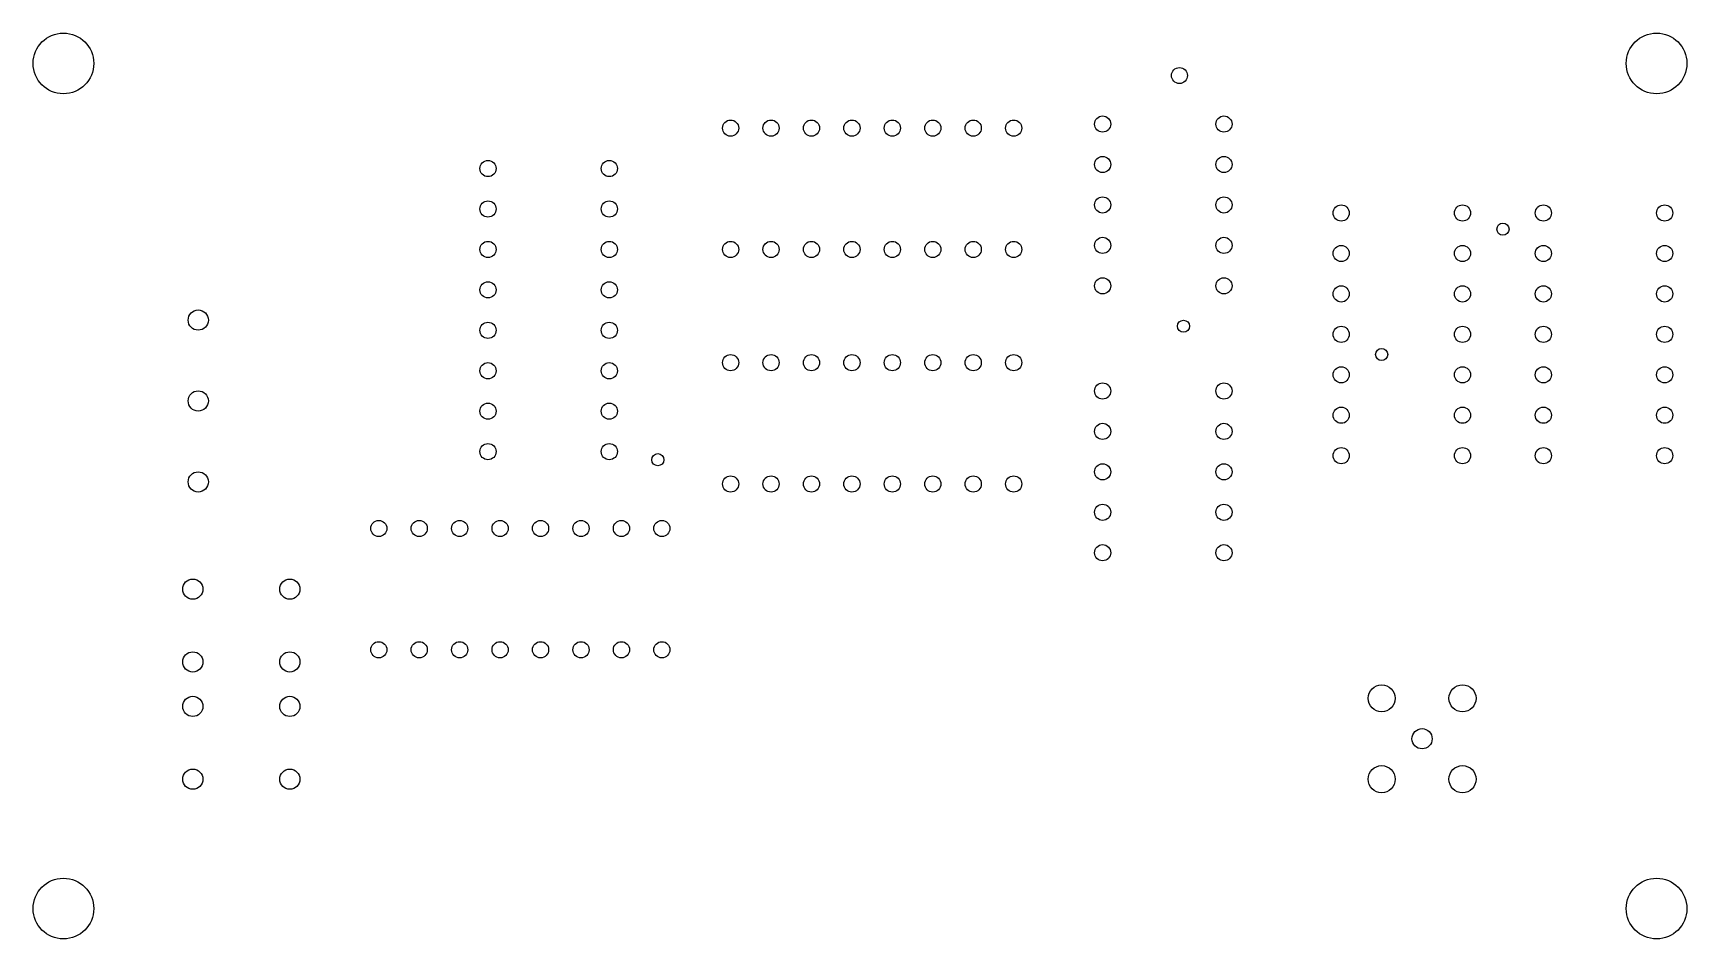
# Model space of a CAD drawing. Extents: x 0.17 to 4.27, y 0.14 to 2.38.
import ezdxf

# ---------------------------------------------------------------- set-up
doc = ezdxf.new("R2010")
doc.units = 0
doc.layers.get('0').update_dxf_attribs({"linetype": 'CONTINUOUS'})
doc.layers.add('txt', color=1, linetype='CONTINUOUS')

# ---------------------------------------------------------------- blocks, each defined once
blk = doc.blocks.new('D9500')
blk.add_circle((0, 0), 0.015)
blk = doc.blocks.new('D9501')
blk.add_circle((0, 0), 0.0197)
blk = doc.blocks.new('D9502')
blk.add_circle((0, 0), 0.02)
blk = doc.blocks.new('D9503')
blk.add_circle((0, 0), 0.025)
blk = doc.blocks.new('D9504')
blk.add_circle((0, 0), 0.0335)
blk = doc.blocks.new('D9505')
blk.add_circle((0, 0), 0.075)

msp = doc.modelspace()

# ---------------------------------------------------------------- block references
at = {"layer": 'txt'}
for name, p in [('D9505', (0.25, 2.3)), ('D9505', (4.19, 2.3)), ('D9501', (3.01, 2.27)), ('D9502', (2.82, 2.15)), ('D9502', (3.12, 2.15)), ('D9502', (1.9, 2.14)), ('D9502', (2, 2.14)), ('D9502', (2.1, 2.14)), ('D9502', (2.2, 2.14)), ('D9502', (2.3, 2.14)), ('D9502', (2.4, 2.14)), ('D9502', (2.5, 2.14)), ('D9502', (2.6, 2.14)), ('D9502', (1.3, 2.04)), ('D9502', (1.6, 2.04)), ('D9502', (2.82, 2.05)), ('D9502', (3.12, 2.05)), ('D9502', (2.82, 1.95)), ('D9502', (3.12, 1.95)), ('D9502', (1.3, 1.94)), ('D9502', (1.6, 1.94)), ('D9502', (3.41, 1.93)), ('D9502', (3.71, 1.93)), ('D9502', (3.91, 1.93)), ('D9502', (4.21, 1.93)), ('D9500', (3.81, 1.89)), ('D9502', (1.3, 1.84)), ('D9502', (1.6, 1.84)), ('D9502', (1.9, 1.84)), ('D9502', (2, 1.84)), ('D9502', (2.1, 1.84)), ('D9502', (2.2, 1.84)), ('D9502', (2.3, 1.84)), ('D9502', (2.4, 1.84)), ('D9502', (2.5, 1.84)), ('D9502', (2.6, 1.84)), ('D9502', (2.82, 1.85)), ('D9502', (3.12, 1.85)), ('D9502', (3.41, 1.83)), ('D9502', (3.71, 1.83)), ('D9502', (3.91, 1.83)), ('D9502', (4.21, 1.83)), ('D9502', (1.3, 1.74)), ('D9502', (1.6, 1.74)), ('D9502', (2.82, 1.75)), ('D9502', (3.12, 1.75)), ('D9502', (3.41, 1.73)), ('D9502', (3.71, 1.73)), ('D9502', (3.91, 1.73)), ('D9502', (4.21, 1.73)), ('D9503', (0.5835, 1.6653)), ('D9502', (1.3, 1.64)), ('D9502', (1.6, 1.64)), ('D9500', (3.02, 1.65)), ('D9502', (3.41, 1.63)), ('D9502', (3.71, 1.63)), ('D9502', (3.91, 1.63)), ('D9502', (4.21, 1.63)), ('D9502', (1.3, 1.54)), ('D9502', (1.6, 1.54)), ('D9502', (1.9, 1.56)), ('D9502', (2, 1.56)), ('D9502', (2.1, 1.56)), ('D9502', (2.2, 1.56)), ('D9502', (2.3, 1.56)), ('D9502', (2.4, 1.56)), ('D9502', (2.5, 1.56)), ('D9502', (2.6, 1.56)), ('D9500', (3.51, 1.58)), ('D9502', (3.41, 1.53)), ('D9502', (3.71, 1.53)), ('D9502', (3.91, 1.53)), ('D9502', (4.21, 1.53)), ('D9503', (0.5835, 1.4653)), ('D9502', (2.82, 1.49)), ('D9502', (3.12, 1.49)), ('D9502', (1.3, 1.44)), ('D9502', (1.6, 1.44)), ('D9502', (3.41, 1.43)), ('D9502', (3.71, 1.43)), ('D9502', (3.91, 1.43)), ('D9502', (4.21, 1.43)), ('D9502', (2.82, 1.39)), ('D9502', (3.12, 1.39)), ('D9502', (1.3, 1.34)), ('D9502', (1.6, 1.34)), ('D9502', (3.41, 1.33)), ('D9502', (3.71, 1.33)), ('D9502', (3.91, 1.33)), ('D9502', (4.21, 1.33)), ('D9500', (1.72, 1.32)), ('D9502', (2.82, 1.29)), ('D9502', (3.12, 1.29)), ('D9503', (0.5835, 1.2651)), ('D9502', (1.9, 1.26)), ('D9502', (2, 1.26)), ('D9502', (2.1, 1.26)), ('D9502', (2.2, 1.26)), ('D9502', (2.3, 1.26)), ('D9502', (2.4, 1.26)), ('D9502', (2.5, 1.26)), ('D9502', (2.6, 1.26)), ('D9502', (2.82, 1.19)), ('D9502', (3.12, 1.19)), ('D9502', (1.03, 1.15)), ('D9502', (1.13, 1.15)), ('D9502', (1.23, 1.15)), ('D9502', (1.33, 1.15)), ('D9502', (1.43, 1.15)), ('D9502', (1.53, 1.15)), ('D9502', (1.63, 1.15)), ('D9502', (1.73, 1.15)), ('D9502', (2.82, 1.09)), ('D9502', (3.12, 1.09)), ('D9503', (0.57, 1)), ('D9503', (0.81, 1)), ('D9502', (1.03, 0.85)), ('D9502', (1.13, 0.85)), ('D9502', (1.23, 0.85)), ('D9502', (1.33, 0.85)), ('D9502', (1.43, 0.85)), ('D9502', (1.53, 0.85)), ('D9502', (1.63, 0.85)), ('D9502', (1.73, 0.85)), ('D9503', (0.57, 0.82)), ('D9503', (0.81, 0.82)), ('D9504', (3.51, 0.73)), ('D9504', (3.71, 0.73)), ('D9503', (0.57, 0.71)), ('D9503', (0.81, 0.71)), ('D9503', (3.61, 0.63)), ('D9503', (0.57, 0.53)), ('D9503', (0.81, 0.53)), ('D9504', (3.51, 0.53)), ('D9504', (3.71, 0.53)), ('D9505', (0.25, 0.21)), ('D9505', (4.19, 0.21))]:
    msp.add_blockref(name, p, dxfattribs=at)

doc.saveas('drawing.dxf')
